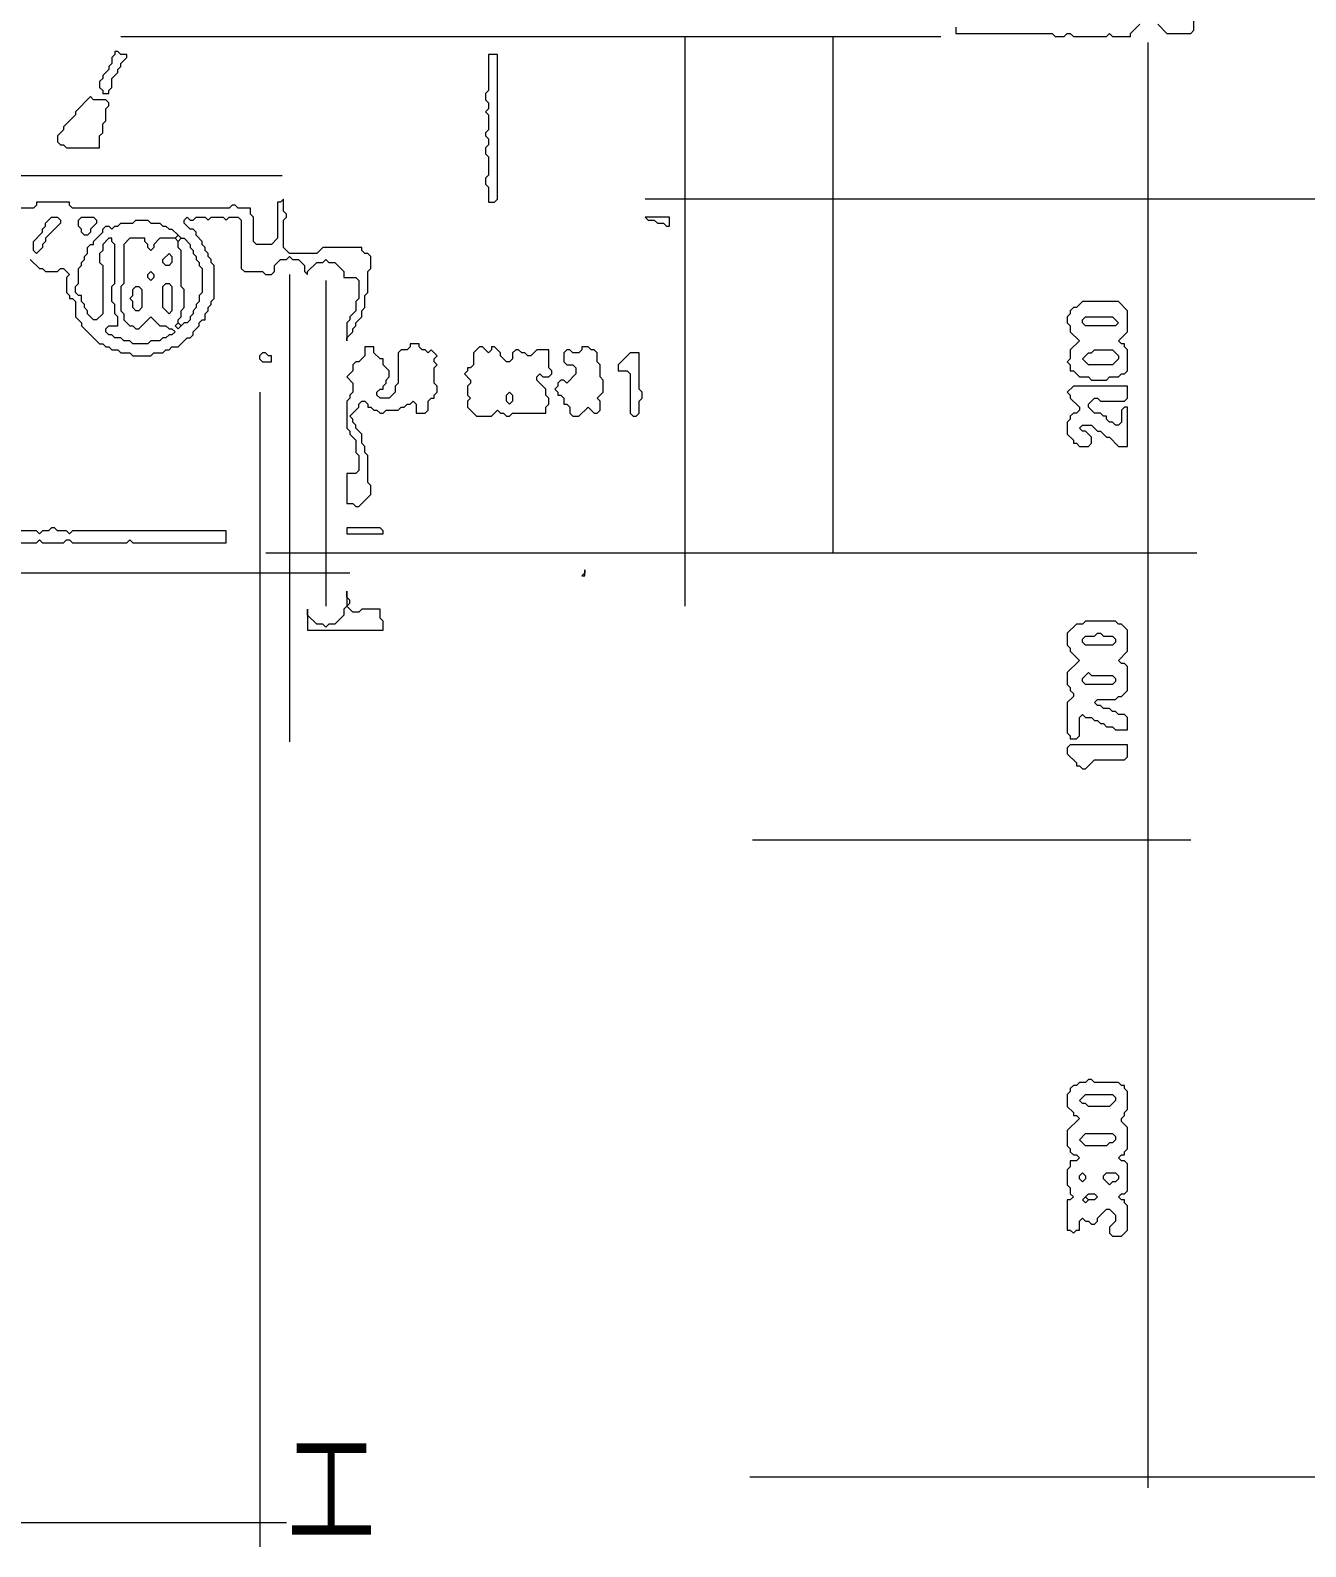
# Model space of a CAD drawing. Header units: millimetres. Extents: x 4 to 412, y 3 to 290.
# Drawn here: x 315.53 to 352.58, y 106.4 to 150.45 of the extents above; entities that cross this region are included whole.
import ezdxf

# ---------------------------------------------------------------- set-up
doc = ezdxf.new("R2010")
doc.units = ezdxf.units.MM
for name, color, linetype, lineweight in [('OCR_TEXT', 6, 'CONTINUOUS', 0), ('TRACE_STRAIGHT', 5, 'CONTINUOUS', 0), ('TRACE_TEXT_SYMBOL', 6, 'CONTINUOUS', 0)]:
    doc.layers.add(name, color=color, linetype=linetype, lineweight=lineweight)
doc.styles.add('wqy-unicode', font='wqy-unicode')

msp = doc.modelspace()

# ---------------------------------------------------------------- linework, layer by layer
at = {"layer": 'TRACE_STRAIGHT', "color": 5}
for p, q in [((318.157, 150.278), (341.978, 150.278)), ((334.543, 150.278), (334.543, 133.726)), ((338.842, 150.278), (338.842, 135.277)), ((347.992, 150.102), (347.992, 108.107)), ((294.304, 146.233), (322.843, 146.233)), ((333.394, 145.562), (360.368, 145.562)), ((323.062, 143.359), (323.062, 129.785)), ((324.113, 143.184), (324.113, 133.726)), ((322.201, 139.944), (322.201, 106.401)), ((322.376, 135.277), (349.422, 135.277)), ((290.178, 134.69), (324.814, 134.69)), ((336.51, 126.936), (349.246, 126.936)), ((336.428, 108.428), (360.368, 108.428)), ((298.804, 107.103), (322.974, 107.103))]:
    msp.add_line(p, q, dxfattribs=at)
at = {"layer": 'TRACE_TEXT_SYMBOL', "color": 6}
for points in [[(348.283, 150.628), (348.546, 150.365), (349.246, 150.365), (349.334, 150.453), (349.334, 150.715)], [(342.416, 150.54), (342.416, 150.365), (345.218, 150.365), (345.306, 150.278), (345.568, 150.278), (345.656, 150.365), (345.743, 150.365), (345.831, 150.278), (346.794, 150.278), (346.882, 150.365), (346.969, 150.278), (347.495, 150.278), (347.495, 150.365), (347.758, 150.628)], [(322.887, 145.549), (322.799, 145.461), (322.711, 145.461), (322.711, 144.41), (322.536, 144.235), (322.098, 144.235), (322.011, 144.322), (322.011, 145.023), (321.923, 145.111), (321.923, 145.286), (321.573, 145.286), (321.485, 145.373), (321.398, 145.373), (321.31, 145.286), (316.756, 145.286), (316.669, 145.373), (316.669, 145.461), (315.705, 145.461), (315.705, 145.373), (315.618, 145.286), (314.392, 145.286)], [(322.536, 143.359), (322.624, 143.447), (322.624, 143.622), (322.799, 143.797), (322.974, 143.797), (323.062, 143.885), (323.149, 143.797), (323.324, 143.797), (323.5, 143.622), (323.5, 143.447), (323.587, 143.359), (323.587, 143.447), (323.85, 143.709), (324.025, 143.709), (324.113, 143.797), (324.2, 143.709), (324.375, 143.709), (324.638, 143.447), (324.638, 143.272), (324.988, 143.272), (325.076, 143.184), (325.076, 142.659), (324.988, 142.571), (324.988, 142.308), (324.813, 142.133), (324.813, 142.046), (324.726, 141.958), (324.726, 141.433), (324.726, 141.52), (324.901, 141.695), (324.901, 141.783), (324.988, 141.87), (324.988, 141.958), (325.163, 142.133), (325.163, 142.308), (325.251, 142.396), (325.251, 142.746), (325.339, 142.834), (325.339, 143.447), (325.426, 143.534), (325.426, 143.885), (325.339, 143.972), (325.251, 143.972), (325.163, 144.06), (325.163, 144.147), (324.025, 144.147), (323.85, 143.972), (323.062, 143.972), (322.887, 144.147), (322.887, 144.935), (322.974, 145.023), (322.974, 145.111), (322.887, 145.198), (322.887, 145.549)], [(317.019, 141.958), (317.019, 141.87), (317.544, 141.345), (317.632, 141.345), (317.72, 141.257), (317.807, 141.257), (317.895, 141.17), (318.07, 141.17), (318.157, 141.082), (318.42, 141.082), (318.508, 140.995), (319.033, 140.995), (319.121, 141.082), (319.384, 141.082), (319.471, 141.17), (319.559, 141.17), (319.646, 141.257), (319.821, 141.257), (320.084, 141.52), (320.172, 141.52), (320.259, 141.608), (320.259, 141.695), (320.434, 141.87), (320.434, 141.958), (320.522, 142.046), (320.61, 142.046), (320.61, 142.221), (320.697, 142.308), (320.697, 142.396), (320.785, 142.483), (320.785, 142.571), (320.872, 142.659), (320.872, 143.622), (320.785, 143.709), (320.785, 143.797), (320.697, 143.885), (320.697, 143.972), (320.61, 144.06), (320.61, 144.147), (320.522, 144.235), (320.522, 144.322), (320.347, 144.498), (320.347, 144.585), (320.259, 144.673), (320.172, 144.673), (319.997, 144.848), (319.997, 144.935), (320.084, 145.023), (320.172, 144.935), (320.259, 144.935), (320.347, 145.023), (320.61, 145.023), (320.697, 144.935), (320.785, 145.023), (321.135, 145.023), (321.223, 144.935), (321.31, 145.023), (321.573, 145.023), (321.66, 144.935), (321.66, 143.534), (321.748, 143.447), (322.273, 143.447), (322.361, 143.359), (322.536, 143.359)], [(318.508, 144.848), (318.595, 144.935), (318.946, 144.935), (319.033, 144.848), (319.296, 144.848), (319.384, 144.76), (319.471, 144.76), (319.559, 144.673), (319.646, 144.673), (319.821, 144.498), (319.734, 144.41), (319.296, 144.41), (319.121, 144.235), (319.121, 144.147), (319.033, 144.06), (318.946, 144.147), (318.946, 144.235), (318.858, 144.322), (318.858, 144.41), (318.42, 144.41), (318.245, 144.235), (318.245, 143.096), (318.157, 143.009), (318.157, 142.308), (318.245, 142.221), (318.245, 142.046), (318.42, 141.87), (318.508, 141.87), (318.595, 141.783), (318.683, 141.783), (319.033, 142.133), (319.296, 141.87), (319.471, 141.87), (319.559, 141.783), (319.646, 141.783), (319.734, 141.695), (319.646, 141.608), (319.559, 141.608), (319.471, 141.52), (319.384, 141.52), (319.296, 141.433), (319.033, 141.433), (318.946, 141.345), (318.508, 141.345), (318.42, 141.433), (318.245, 141.433), (318.157, 141.52), (317.982, 141.52), (317.895, 141.608), (317.807, 141.608), (317.72, 141.695), (317.72, 141.783), (317.807, 141.87), (318.07, 141.87), (318.07, 142.133), (317.982, 142.221), (317.982, 142.483), (317.895, 142.571), (317.895, 143.009), (317.982, 143.096), (317.982, 144.235), (317.895, 144.322), (317.895, 144.41), (317.807, 144.41)], [(317.807, 144.41), (317.632, 144.235), (317.632, 144.06), (317.544, 143.972), (317.544, 143.709), (317.632, 143.622), (317.632, 142.221), (317.457, 142.046), (317.369, 142.046), (317.194, 142.221), (317.194, 142.308), (317.107, 142.396), (317.107, 142.483), (317.019, 142.571), (317.019, 142.746), (316.931, 142.746), (316.844, 142.834), (316.844, 143.009), (316.931, 143.096), (316.931, 143.534), (317.019, 143.622), (317.019, 143.709), (317.107, 143.797), (317.107, 143.885), (317.194, 143.972), (317.194, 144.147), (317.282, 144.235), (317.369, 144.235), (317.369, 144.322), (317.632, 144.585), (317.632, 144.673), (317.72, 144.76), (317.807, 144.76), (317.895, 144.673), (317.982, 144.76), (318.07, 144.76), (318.157, 144.848), (318.508, 144.848)], [(315.53, 143.797), (315.793, 143.534), (315.881, 143.534), (315.968, 143.447), (316.318, 143.447), (316.406, 143.534), (316.494, 143.534), (316.669, 143.359), (316.581, 143.272), (316.581, 142.834), (316.669, 142.746), (316.669, 142.659), (316.756, 142.659), (316.844, 142.571), (316.844, 142.133), (317.019, 141.958)], [(326.565, 141.345), (326.565, 141.257), (326.477, 141.17), (326.302, 141.17), (326.214, 141.082), (326.214, 140.206), (326.127, 140.119), (326.127, 139.944), (325.952, 139.769), (325.689, 139.769), (325.601, 139.856), (325.601, 139.944), (325.689, 140.031), (325.776, 140.031), (325.776, 140.119), (325.864, 140.206), (325.864, 140.294), (325.952, 140.382), (325.952, 140.557), (325.776, 140.732), (325.776, 140.907), (325.689, 140.907), (325.514, 141.082), (325.514, 141.257), (325.251, 141.257), (325.251, 140.995), (325.076, 140.82), (324.988, 140.82), (324.901, 140.732), (324.901, 140.557), (324.726, 140.382), (324.901, 140.206), (324.901, 139.944), (324.813, 139.856), (324.813, 139.769), (324.726, 139.681), (324.726, 138.893), (324.813, 138.805), (324.813, 138.718), (324.988, 138.543), (324.988, 138.192), (325.076, 138.105), (325.076, 137.667), (324.988, 137.579), (324.726, 137.579), (324.726, 136.704), (324.901, 136.704), (324.988, 136.616), (325.076, 136.616), (325.426, 136.966), (325.426, 137.229), (325.339, 137.317), (325.339, 138.105), (325.251, 138.192), (325.251, 138.367), (325.163, 138.455), (325.163, 138.718), (324.988, 138.893), (324.988, 138.98), (324.901, 139.068), (324.901, 139.156), (324.813, 139.243), (325.076, 139.506), (325.076, 139.593)], [(325.076, 139.593), (325.163, 139.681), (325.251, 139.681), (325.339, 139.593), (325.339, 139.506), (325.426, 139.506), (325.514, 139.418), (325.601, 139.418), (325.689, 139.331), (325.776, 139.331), (325.864, 139.418), (326.214, 139.418), (326.302, 139.506), (326.389, 139.506), (326.477, 139.593), (326.565, 139.593), (326.652, 139.681), (326.74, 139.593), (326.74, 139.331), (327.003, 139.331), (327.09, 139.418), (327.09, 139.681), (327.178, 139.769), (327.265, 139.769), (327.265, 139.856), (327.353, 139.944), (327.353, 140.119), (327.265, 140.206), (327.265, 140.644), (327.353, 140.732), (327.265, 140.82), (327.265, 140.907), (327.353, 140.995), (327.178, 141.17), (327.09, 141.082), (327.003, 141.17), (326.915, 141.17), (326.827, 141.257), (326.827, 141.345), (326.565, 141.345)], [(309.312, 135.565), (315.705, 135.565), (315.793, 135.653), (315.881, 135.565), (316.494, 135.565), (316.581, 135.653), (316.669, 135.653), (316.756, 135.565), (318.333, 135.565), (318.42, 135.653), (318.508, 135.565), (321.223, 135.565), (321.223, 135.915), (316.756, 135.915), (316.669, 135.828), (316.581, 135.915), (316.318, 135.915), (316.231, 136.003), (316.143, 136.003), (316.056, 135.915), (315.881, 135.915), (315.793, 135.828), (315.705, 135.915), (308.962, 135.915)], [(346.269, 119.977), (346.181, 119.889), (346.006, 119.889), (345.919, 119.802), (345.831, 119.802), (345.743, 119.714), (345.743, 119.627), (345.656, 119.539), (345.656, 119.189), (345.831, 119.013), (345.831, 118.926), (345.919, 118.926), (346.006, 118.838), (345.656, 118.488), (345.656, 118.05), (345.743, 117.963), (345.743, 117.875), (345.831, 117.787), (345.919, 117.787), (346.006, 117.7), (345.919, 117.612), (345.743, 117.612), (345.743, 117.437), (345.656, 117.35), (345.656, 116.912), (345.743, 116.824), (345.743, 116.649), (345.831, 116.561), (345.743, 116.474), (345.656, 116.474), (345.656, 115.598), (345.743, 115.598), (345.831, 115.511), (345.919, 115.598), (346.006, 115.598), (346.006, 115.861), (346.094, 115.948), (346.181, 115.861), (346.269, 115.861), (346.356, 115.773), (346.444, 115.773), (346.532, 115.861), (346.532, 115.948), (346.794, 116.211), (346.882, 116.211), (347.057, 116.036), (347.057, 115.861), (346.882, 115.686), (346.882, 115.511), (346.969, 115.423), (347.232, 115.423), (347.407, 115.598), (347.407, 116.299), (347.32, 116.386), (347.32, 116.474), (347.232, 116.474), (347.145, 116.561), (347.232, 116.649), (347.32, 116.649), (347.407, 116.737), (347.407, 117.525), (347.32, 117.612), (347.232, 117.612), (347.145, 117.7)], [(347.145, 117.7), (347.232, 117.787), (347.32, 117.787), (347.32, 117.875), (347.407, 117.963), (347.407, 118.576), (347.232, 118.751), (347.232, 118.838), (347.32, 118.926), (347.32, 119.013), (347.407, 119.101), (347.407, 119.627), (347.32, 119.714), (347.32, 119.802), (347.232, 119.802), (347.145, 119.889), (346.444, 119.889), (346.356, 119.977), (346.269, 119.977)]]:
    msp.add_lwpolyline(points, dxfattribs=at)
for points in [[(317.982, 149.84), (317.982, 149.752), (317.895, 149.665), (317.895, 149.489), (317.807, 149.402), (317.807, 149.314), (317.632, 149.139), (317.632, 149.051), (317.544, 148.964), (317.544, 148.789), (317.632, 148.701), (317.632, 148.614), (317.807, 148.614), (317.807, 148.701), (317.895, 148.789), (317.895, 149.051), (318.07, 149.227), (318.07, 149.314), (318.157, 149.402), (318.157, 149.489), (318.333, 149.665), (318.333, 149.752), (318.157, 149.752), (318.07, 149.84)], [(328.842, 149.752), (328.842, 148.701), (328.754, 148.614), (328.754, 148.438), (328.842, 148.351), (328.842, 148.176), (328.754, 148.088), (328.842, 148.001), (328.842, 147.563), (328.754, 147.475), (328.754, 147.388), (328.842, 147.3), (328.842, 147.125), (328.754, 147.037), (328.754, 146.862), (328.842, 146.775), (328.842, 146.249), (328.754, 146.162), (328.754, 145.986), (328.842, 145.899), (328.842, 145.461), (329.017, 145.461), (329.104, 145.549), (329.104, 149.752)], [(317.282, 148.526), (316.844, 148.088), (316.844, 148.001), (316.494, 147.65), (316.494, 147.563), (316.318, 147.388), (316.318, 147.212), (316.406, 147.125), (316.494, 147.125), (316.581, 147.037), (317.544, 147.037), (317.544, 147.388), (317.632, 147.475), (317.632, 147.738), (317.72, 147.825), (317.72, 148.176), (317.807, 148.263), (317.807, 148.351), (317.72, 148.438), (317.369, 148.438)], [(316.143, 145.023), (316.318, 145.023), (316.406, 144.935), (316.406, 144.848), (315.968, 144.41), (315.968, 144.322), (315.881, 144.235), (315.881, 144.147), (315.705, 143.972), (315.618, 144.06), (315.618, 144.322), (315.881, 144.585), (315.881, 144.673), (315.968, 144.76), (315.968, 144.848)], [(316.931, 144.935), (317.019, 145.023), (317.369, 145.023), (317.457, 144.935), (317.457, 144.848), (317.282, 144.673), (317.282, 144.585), (317.194, 144.498), (317.107, 144.498), (317.019, 144.585), (317.019, 144.673), (316.931, 144.76)], [(333.395, 145.023), (333.483, 144.935), (333.658, 144.935), (333.746, 144.848), (333.921, 144.848), (334.008, 144.76), (334.096, 144.76), (334.096, 145.023)], [(319.734, 144.41), (319.821, 144.498), (319.909, 144.41), (319.821, 144.322)], [(319.821, 144.322), (319.909, 144.41), (319.997, 144.41), (320.172, 144.235), (320.172, 144.147), (320.259, 144.06), (320.259, 143.972), (320.347, 143.885), (320.347, 143.797), (320.434, 143.709), (320.434, 143.622), (320.522, 143.534), (320.522, 142.834), (320.434, 142.746), (320.434, 142.571), (320.347, 142.483), (320.347, 142.396), (320.259, 142.308), (320.259, 142.221), (320.172, 142.133), (320.172, 142.046), (320.084, 141.958), (319.997, 141.958), (319.909, 141.87), (319.821, 141.958), (319.821, 142.046), (319.909, 142.133), (319.909, 142.308), (319.997, 142.396), (319.997, 142.921), (319.909, 143.009), (319.909, 144.06), (319.821, 144.147)], [(319.559, 143.972), (319.646, 143.885), (319.646, 143.709), (319.559, 143.622), (319.471, 143.622), (319.384, 143.709), (319.384, 143.797)], [(318.946, 143.359), (319.033, 143.447), (319.121, 143.359), (319.121, 143.272), (319.033, 143.184), (318.946, 143.272)], [(318.508, 142.921), (318.595, 143.009), (318.683, 143.009), (318.771, 142.921), (318.771, 142.396), (318.683, 142.308), (318.595, 142.308), (318.508, 142.396), (318.508, 142.571), (318.42, 142.659), (318.508, 142.746)], [(319.384, 143.009), (319.471, 143.096), (319.559, 143.096), (319.646, 143.009), (319.646, 142.308), (319.559, 142.221), (319.384, 142.396)], [(346.094, 142.571), (345.919, 142.396), (345.831, 142.396), (345.743, 142.308), (345.743, 142.221), (345.656, 142.133), (345.656, 141.958), (345.743, 141.87), (345.743, 141.695), (346.006, 141.433), (345.743, 141.17), (345.743, 140.907), (345.656, 140.82), (345.743, 140.732), (345.743, 140.557), (345.831, 140.557), (346.006, 140.382), (346.269, 140.382), (346.356, 140.294), (346.794, 140.294), (346.882, 140.382), (347.145, 140.382), (347.232, 140.469), (347.32, 140.469), (347.407, 140.557), (347.407, 141.17), (347.32, 141.257), (347.32, 141.345), (347.232, 141.345), (347.145, 141.433), (347.407, 141.695), (347.407, 142.308), (347.145, 142.571)], [(319.734, 141.87), (319.821, 141.958), (319.909, 141.87), (319.821, 141.783)], [(346.094, 142.046), (346.181, 142.133), (346.969, 142.133), (347.145, 141.958), (347.057, 141.87), (346.181, 141.87), (346.094, 141.958)], [(322.273, 141.082), (322.186, 140.995), (322.186, 140.907), (322.273, 140.82), (322.536, 140.82), (322.536, 140.995), (322.449, 140.995), (322.361, 141.082)], [(328.579, 141.257), (328.404, 141.082), (328.404, 140.732), (328.316, 140.644), (328.229, 140.644), (328.229, 140.557), (328.141, 140.469), (328.316, 140.294), (328.316, 140.206), (328.229, 140.119), (328.229, 139.856), (328.316, 139.769), (328.229, 139.681), (328.229, 139.506), (328.491, 139.243), (328.929, 139.243), (329.104, 139.418), (329.192, 139.331), (329.279, 139.331), (329.367, 139.243), (329.455, 139.243), (329.542, 139.331), (330.505, 139.331), (330.505, 139.506), (330.593, 139.593), (330.593, 139.769), (330.505, 139.856), (330.505, 140.031), (330.243, 140.294), (330.243, 140.382), (330.33, 140.469), (330.418, 140.382), (330.593, 140.382), (330.681, 140.469), (330.681, 140.557), (330.593, 140.644), (330.593, 141.17), (330.243, 141.17), (330.068, 140.995), (329.98, 140.995), (329.892, 141.082), (329.805, 141.082), (329.717, 141.17), (329.63, 141.17), (329.542, 141.082), (329.542, 140.907), (329.455, 140.82), (329.367, 140.82), (329.192, 140.995), (329.192, 141.082), (329.017, 141.257), (328.929, 141.257), (328.929, 141.17), (328.842, 141.082), (328.666, 141.257)], [(331.556, 141.257), (331.556, 141.17), (331.469, 141.082), (331.294, 141.082), (331.206, 141.17), (331.118, 141.17), (331.031, 141.082), (331.031, 140.82), (331.118, 140.732), (331.294, 140.732), (331.381, 140.644), (331.381, 140.469), (331.118, 140.206), (331.031, 140.294), (330.943, 140.294), (330.856, 140.206), (330.856, 140.119), (330.768, 140.031), (330.856, 139.944), (330.856, 139.856), (330.943, 139.856), (331.031, 139.769), (331.031, 139.593), (331.118, 139.593), (331.206, 139.506), (331.206, 139.331), (331.294, 139.243), (331.469, 139.243), (331.732, 139.506), (331.907, 139.331), (331.994, 139.331), (332.082, 139.418), (332.082, 139.681), (331.994, 139.769), (332.169, 139.944), (332.169, 140.294), (332.082, 140.382), (332.082, 140.732), (331.994, 140.82), (331.994, 141.082), (331.907, 141.17), (331.819, 141.17), (331.732, 141.257)], [(332.958, 141.082), (332.607, 140.732), (332.607, 140.557), (332.87, 140.557), (332.958, 140.469), (332.958, 139.331), (333.045, 139.243), (333.133, 139.243), (333.22, 139.331), (333.22, 139.681), (333.308, 139.769), (333.308, 139.944), (333.22, 140.031), (333.22, 141.082)], [(346.356, 141.082), (346.444, 141.17), (346.969, 141.17), (347.145, 140.995), (347.145, 140.907), (346.969, 140.732), (346.269, 140.732), (346.094, 140.907), (346.269, 141.082)], [(345.831, 140.119), (345.656, 139.944), (345.743, 139.856), (345.743, 139.769), (346.006, 139.506), (346.006, 139.418), (345.919, 139.331), (345.831, 139.331), (345.743, 139.243), (345.743, 139.156), (345.656, 139.068), (345.656, 138.718), (345.831, 138.543), (345.831, 138.455), (345.919, 138.455), (346.006, 138.367), (346.269, 138.367), (346.356, 138.455), (346.356, 138.63), (346.181, 138.805), (346.094, 138.805), (346.006, 138.893), (346.094, 138.98), (346.356, 138.98), (346.532, 138.805), (346.619, 138.805), (346.794, 138.63), (346.882, 138.63), (347.145, 138.367), (347.407, 138.367), (347.407, 139.506), (347.32, 139.506), (347.232, 139.418), (347.232, 139.068), (347.145, 138.98), (347.057, 138.98), (346.969, 139.068), (346.882, 139.068), (346.794, 139.156), (346.794, 139.243), (346.707, 139.243), (346.619, 139.331), (346.444, 139.331), (346.269, 139.506), (346.269, 139.593), (346.444, 139.769), (346.532, 139.769), (346.619, 139.681), (347.32, 139.681), (347.407, 139.769), (347.407, 140.119)], [(329.367, 139.856), (329.455, 139.944), (329.542, 139.856), (329.542, 139.681), (329.455, 139.593), (329.367, 139.681)], [(324.726, 136.003), (324.726, 135.828), (325.776, 135.828), (325.776, 135.915), (325.689, 136.003)], [(331.644, 134.777), (331.644, 134.689), (331.556, 134.602), (331.644, 134.602)], [(324.726, 134.164), (324.726, 133.726), (324.638, 133.638), (324.638, 133.463), (324.375, 133.201), (324.2, 133.201), (324.113, 133.113), (324.025, 133.201), (323.85, 133.201), (323.587, 133.463), (323.587, 133.638), (323.587, 133.025), (325.776, 133.025), (325.776, 133.288), (325.689, 133.376), (325.689, 133.638), (325.163, 133.638), (325.076, 133.551), (324.901, 133.551), (324.726, 133.726), (324.813, 133.814), (324.813, 133.901), (324.726, 133.989)], [(346.181, 133.288), (346.094, 133.201), (345.919, 133.201), (345.656, 132.938), (345.656, 132.588), (345.743, 132.5), (345.743, 132.412), (346.006, 132.15), (345.656, 131.799), (345.656, 131.449), (345.743, 131.361), (345.743, 131.274), (345.831, 131.186), (345.831, 131.099), (345.656, 130.924), (345.656, 130.048), (345.743, 129.96), (345.743, 129.873), (345.919, 129.873), (346.006, 129.96), (346.006, 130.486), (346.094, 130.573), (346.181, 130.486), (346.356, 130.486), (346.444, 130.398), (346.532, 130.398), (346.619, 130.311), (346.707, 130.311), (346.794, 130.223), (346.969, 130.223), (347.057, 130.135), (347.407, 130.135), (347.407, 130.486), (347.32, 130.573), (347.145, 130.573), (347.057, 130.661), (346.969, 130.661), (346.882, 130.748), (346.707, 130.748), (346.619, 130.836), (346.532, 130.836), (346.444, 130.924), (346.532, 131.011), (347.057, 131.011), (347.145, 131.099), (347.232, 131.099), (347.407, 131.274), (347.407, 131.974), (347.32, 132.062), (347.232, 132.062), (347.145, 132.15), (347.407, 132.412), (347.407, 133.025), (347.232, 133.201), (347.145, 133.201), (347.057, 133.288)], [(346.444, 132.85), (346.532, 132.938), (346.619, 132.938), (346.707, 132.85), (346.969, 132.85), (347.057, 132.763), (347.057, 132.675), (346.969, 132.588), (346.181, 132.588), (346.094, 132.675), (346.094, 132.763), (346.181, 132.85)], [(346.269, 131.799), (346.356, 131.712), (346.969, 131.712), (347.057, 131.624), (347.057, 131.537), (346.969, 131.449), (346.181, 131.449), (346.094, 131.537), (346.094, 131.624)], [(345.743, 129.698), (345.656, 129.61), (345.656, 129.435), (345.919, 129.172), (345.919, 129.085), (346.006, 129.085), (346.094, 128.997), (346.181, 128.997), (346.444, 129.26), (347.32, 129.26), (347.407, 129.347), (347.407, 129.698)], [(346.181, 119.539), (346.969, 119.539), (347.057, 119.451), (347.057, 119.364), (346.882, 119.189), (346.269, 119.189), (346.181, 119.276), (346.094, 119.276), (346.006, 119.364)], [(346.181, 118.4), (346.969, 118.4), (347.057, 118.313), (347.057, 118.225), (346.969, 118.138), (346.882, 118.138), (346.794, 118.05), (346.181, 118.05), (346.006, 118.225)], [(346.006, 117.174), (346.094, 117.262), (346.181, 117.174), (346.181, 117.087), (346.094, 116.999), (346.006, 117.087)], [(346.707, 117.174), (346.794, 117.262), (347.057, 117.262), (347.145, 117.174), (347.145, 117.087), (347.057, 116.999), (346.969, 116.999), (346.882, 116.912), (346.707, 117.087)], [(346.094, 116.474), (346.181, 116.561), (346.269, 116.474), (346.181, 116.386)], [(346.181, 116.561), (346.269, 116.649), (346.444, 116.649), (346.532, 116.561), (346.444, 116.474), (346.269, 116.474)]]:
    msp.add_lwpolyline(points, close=True, dxfattribs=at)

# ---------------------------------------------------------------- texts
at = {"layer": 'OCR_TEXT', "color": 6, "style": 'wqy-unicode', "width": 0.700141}
msp.add_text('工', height=2.664, dxfattribs=at).set_placement((323.004, 106.763))

doc.saveas('drawing.dxf')
